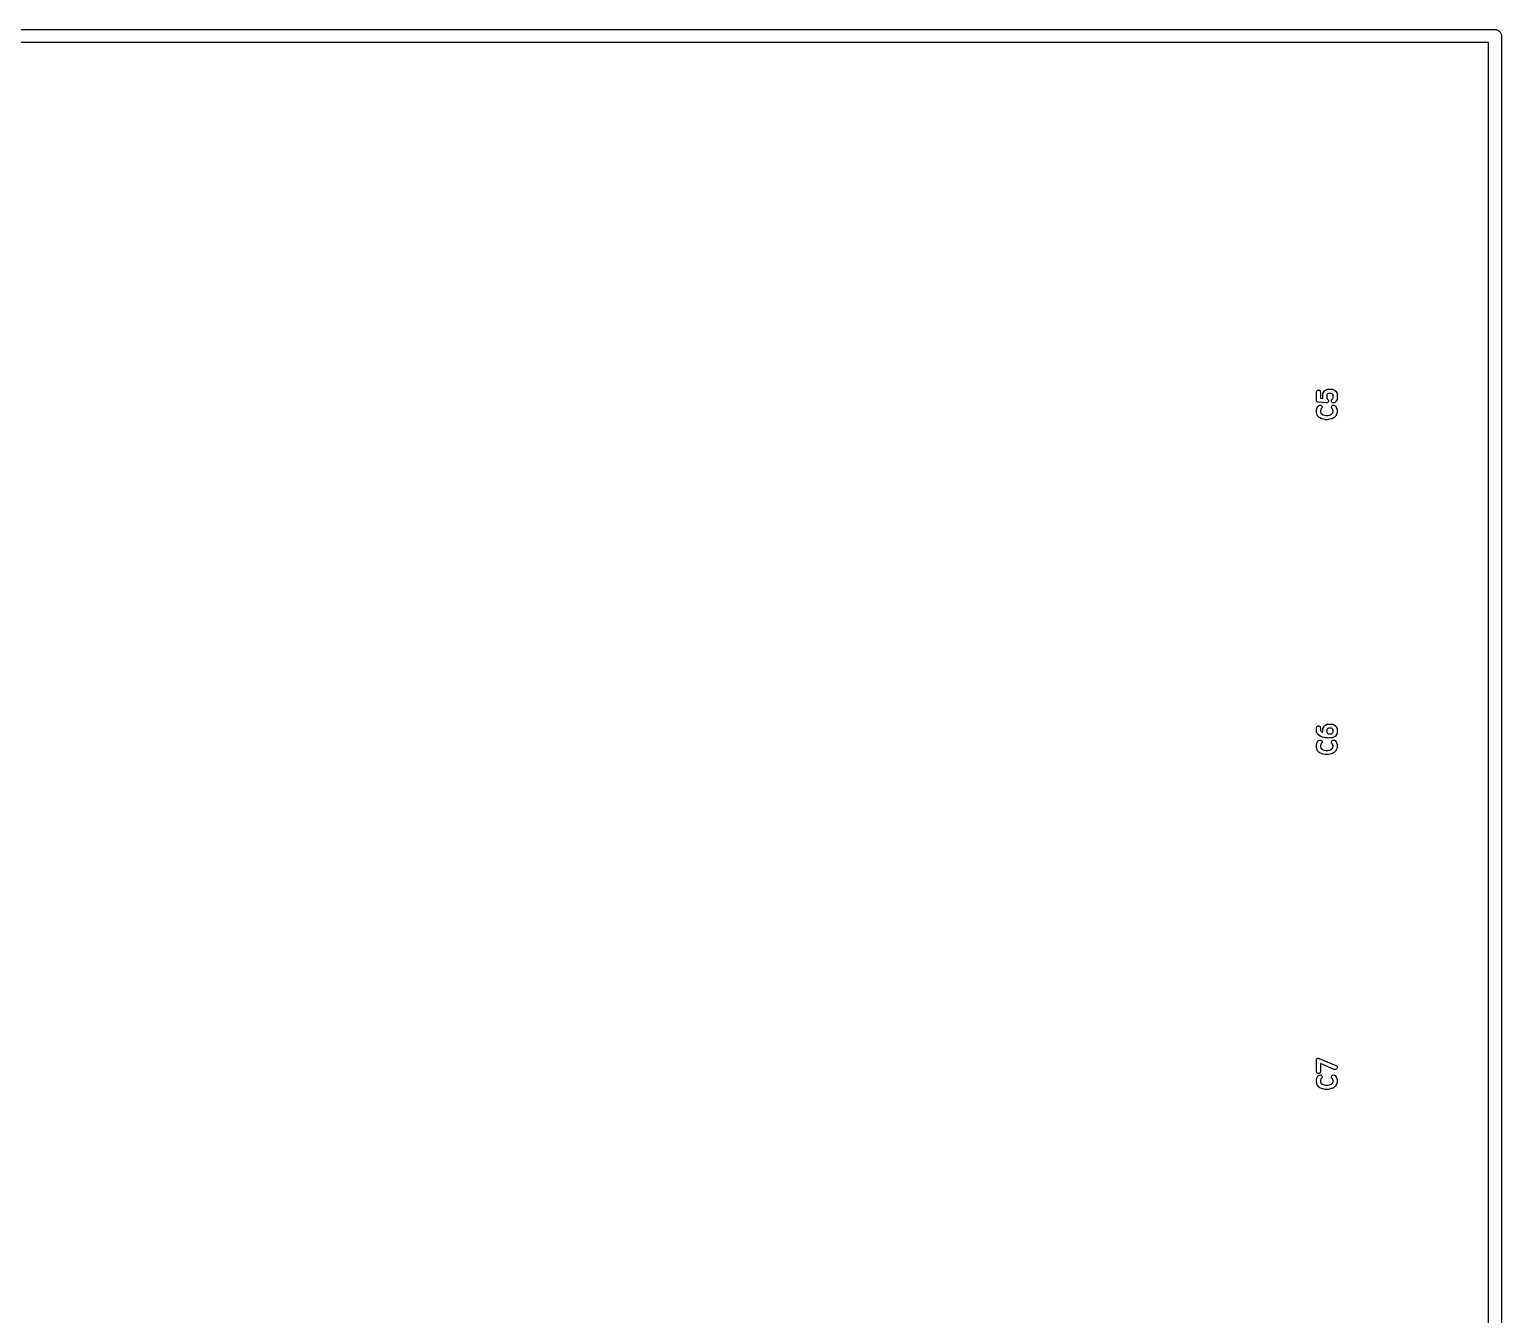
# Model space of a CAD drawing. Extents: x 93.8 to 153.2, y -121.7 to -73.6.
# Drawn here: x 119.06 to 130.22, y -111.93 to -102.19 of the extents above; entities that cross this region are included whole.
import ezdxf

# ---------------------------------------------------------------- set-up
doc = ezdxf.new("R2010")
doc.units = 0
doc.header["$MEASUREMENT"] = 0
doc.layers.add('BLACK', color=7, linetype='CONTINUOUS')

msp = doc.modelspace()

# ---------------------------------------------------------------- linework, layer by layer
at = {"layer": 'Black'}
for p, q in [((102.87, -102.185), (130.175, -102.185)), ((130.125, -102.285), (102.92, -102.285)), ((130.125, -115.57), (130.125, -102.285)), ((130.175, -102.185), (130.179, -102.186)), ((130.179, -102.186), (130.184, -102.186)), ((130.184, -102.186), (130.188, -102.187)), ((130.188, -102.187), (130.192, -102.188)), ((130.192, -102.188), (130.196, -102.19)), ((130.196, -102.19), (130.2, -102.192)), ((130.2, -102.192), (130.203, -102.195)), ((130.203, -102.195), (130.207, -102.197)), ((130.207, -102.197), (130.21, -102.2)), ((130.21, -102.2), (130.213, -102.203)), ((130.213, -102.203), (130.215, -102.207)), ((130.215, -102.207), (130.218, -102.21)), ((130.218, -102.21), (130.22, -102.214)), ((130.22, -102.214), (130.222, -102.218)), ((130.222, -102.218), (130.223, -102.222)), ((130.223, -102.222), (130.224, -102.226)), ((130.224, -102.226), (130.224, -102.231)), ((130.224, -102.231), (130.225, -102.235)), ((130.225, -102.235), (130.225, -115.57)), ((128.82, -104.935), (128.821, -104.93)), ((128.82, -104.996), (128.82, -104.935)), ((128.821, -104.93), (128.823, -104.925)), ((128.823, -104.925), (128.828, -104.922)), ((128.828, -104.922), (128.833, -104.92)), ((128.833, -104.92), (128.838, -104.92)), ((128.838, -104.92), (128.843, -104.922)), ((128.843, -104.922), (128.848, -104.925)), ((128.848, -104.925), (128.85, -104.93)), ((128.85, -104.93), (128.851, -104.935)), ((128.851, -104.935), (128.851, -104.981)), ((128.868, -104.952), (128.869, -104.95)), ((128.868, -104.953), (128.868, -104.952)), ((128.868, -104.983), (128.868, -104.953)), ((128.868, -104.953), (128.868, -104.953)), ((128.869, -104.947), (128.87, -104.946)), ((128.869, -104.948), (128.869, -104.947)), ((128.869, -104.95), (128.869, -104.948)), ((128.87, -104.946), (128.876, -104.934)), ((128.876, -104.934), (128.877, -104.932)), ((128.877, -104.932), (128.879, -104.93)), ((128.879, -104.93), (128.885, -104.924)), ((128.885, -104.924), (128.887, -104.923)), ((128.887, -104.923), (128.889, -104.921)), ((128.889, -104.921), (128.901, -104.915)), ((128.903, -104.951), (128.9, -104.957)), ((128.9, -104.957), (128.9, -104.98)), ((128.901, -104.915), (128.902, -104.915)), ((128.902, -104.915), (128.903, -104.914)), ((128.903, -104.914), (128.904, -104.914)), ((128.905, -104.948), (128.903, -104.951)), ((128.904, -104.914), (128.906, -104.913)), ((128.912, -104.945), (128.905, -104.948)), ((128.906, -104.913), (128.907, -104.913)), ((128.907, -104.913), (128.908, -104.913)), ((128.908, -104.913), (128.938, -104.913)), ((128.935, -104.945), (128.912, -104.945)), ((128.941, -104.948), (128.935, -104.945)), ((128.938, -104.913), (128.939, -104.913)), ((128.939, -104.913), (128.94, -104.913)), ((128.94, -104.913), (128.942, -104.914)), ((128.943, -104.951), (128.941, -104.948)), ((128.942, -104.914), (128.944, -104.914)), ((128.947, -104.957), (128.943, -104.951)), ((128.944, -104.914), (128.944, -104.915)), ((128.944, -104.915), (128.945, -104.915)), ((128.945, -104.915), (128.957, -104.921)), ((128.947, -104.98), (128.947, -104.957)), ((128.957, -104.921), (128.96, -104.923)), ((128.96, -104.923), (128.962, -104.924)), ((128.962, -104.924), (128.968, -104.93)), ((128.968, -104.93), (128.969, -104.932)), ((128.969, -104.932), (128.971, -104.934)), ((128.971, -104.934), (128.977, -104.946)), ((128.977, -104.946), (128.977, -104.947)), ((128.977, -104.947), (128.977, -104.948)), ((128.977, -104.948), (128.978, -104.95)), ((128.978, -104.95), (128.978, -104.952)), ((128.978, -104.952), (128.978, -104.953)), ((128.978, -104.953), (128.978, -104.953)), ((128.978, -104.953), (128.978, -104.984)), ((128.82, -104.997), (128.82, -104.996)), ((128.82, -104.996), (128.82, -104.996)), ((128.82, -104.999), (128.82, -104.997)), ((128.821, -105.001), (128.82, -104.999)), ((128.82, -105.069), (128.826, -105.051)), ((128.82, -105.072), (128.82, -105.069)), ((128.82, -105.074), (128.82, -105.072)), ((128.82, -105.086), (128.82, -105.074)), ((128.821, -105.002), (128.821, -105.001)), ((128.822, -105.004), (128.821, -105.002)), ((128.821, -105.002), (128.821, -105.002)), ((128.823, -105.006), (128.822, -105.004)), ((128.824, -105.006), (128.823, -105.006)), ((128.824, -105.007), (128.824, -105.006)), ((128.826, -105.008), (128.824, -105.007)), ((128.828, -105.009), (128.826, -105.008)), ((128.826, -105.051), (128.827, -105.05)), ((128.827, -105.05), (128.828, -105.048)), ((128.827, -105.05), (128.827, -105.05)), ((128.828, -105.01), (128.828, -105.009)), ((128.829, -105.01), (128.828, -105.01)), ((128.828, -105.048), (128.829, -105.046)), ((128.831, -105.011), (128.829, -105.01)), ((128.829, -105.046), (128.83, -105.046)), ((128.83, -105.045), (128.836, -105.039)), ((128.83, -105.046), (128.83, -105.045)), ((128.833, -105.011), (128.831, -105.011)), ((128.834, -105.012), (128.833, -105.011)), ((128.833, -105.011), (128.833, -105.011)), ((128.894, -105.018), (128.834, -105.012)), ((128.836, -105.039), (128.841, -105.036)), ((128.841, -105.036), (128.846, -105.034)), ((128.846, -105.034), (128.852, -105.035)), ((128.851, -104.981), (128.868, -104.983)), ((128.855, -105.065), (128.851, -105.077)), ((128.851, -105.077), (128.851, -105.084)), ((128.852, -105.035), (128.857, -105.037)), ((128.859, -105.061), (128.855, -105.065)), ((128.857, -105.037), (128.861, -105.041)), ((128.862, -105.057), (128.859, -105.061)), ((128.861, -105.041), (128.863, -105.046)), ((128.863, -105.052), (128.862, -105.057)), ((128.863, -105.046), (128.863, -105.052)), ((128.895, -105.018), (128.894, -105.018)), ((128.894, -105.018), (128.894, -105.018)), ((128.897, -105.017), (128.895, -105.018)), ((128.9, -105.017), (128.897, -105.017)), ((128.9, -104.98), (128.903, -104.986)), ((128.902, -105.016), (128.9, -105.017)), ((128.9, -105.017), (128.9, -105.017)), ((128.9, -105.017), (128.9, -105.017)), ((128.905, -105.015), (128.902, -105.016)), ((128.903, -104.986), (128.907, -104.991)), ((128.907, -105.013), (128.905, -105.015)), ((128.905, -105.015), (128.905, -105.015)), ((128.905, -105.015), (128.905, -105.015)), ((128.907, -104.991), (128.907, -104.991)), ((128.907, -104.991), (128.907, -104.991)), ((128.907, -104.991), (128.909, -104.993)), ((128.909, -105.011), (128.907, -105.013)), ((128.909, -104.993), (128.91, -104.995)), ((128.91, -105.009), (128.909, -105.011)), ((128.909, -105.011), (128.909, -105.011)), ((128.909, -105.011), (128.909, -105.011)), ((128.91, -104.995), (128.91, -104.995)), ((128.91, -104.995), (128.91, -104.995)), ((128.91, -104.995), (128.911, -104.998)), ((128.911, -105.006), (128.91, -105.009)), ((128.911, -104.998), (128.912, -105)), ((128.912, -105.001), (128.911, -105.003)), ((128.911, -105.003), (128.911, -105.006)), ((128.911, -105.006), (128.911, -105.006)), ((128.911, -105.006), (128.911, -105.006)), ((128.912, -105), (128.912, -105)), ((128.912, -105), (128.912, -105.001)), ((128.935, -105), (128.936, -104.995)), ((128.935, -105.006), (128.935, -105)), ((128.937, -105.011), (128.935, -105.006)), ((128.935, -105.046), (128.937, -105.041)), ((128.935, -105.052), (128.935, -105.046)), ((128.936, -105.057), (128.935, -105.052)), ((128.936, -104.995), (128.939, -104.991)), ((128.939, -105.061), (128.936, -105.057)), ((128.941, -105.015), (128.937, -105.011)), ((128.937, -105.041), (128.941, -105.037)), ((128.939, -104.991), (128.943, -104.986)), ((128.943, -105.065), (128.939, -105.061)), ((128.946, -105.017), (128.941, -105.015)), ((128.941, -105.037), (128.946, -105.035)), ((128.943, -104.986), (128.947, -104.98)), ((128.947, -105.077), (128.943, -105.065)), ((128.952, -105.018), (128.946, -105.017)), ((128.946, -105.035), (128.952, -105.034)), ((128.947, -105.084), (128.947, -105.077)), ((128.957, -105.016), (128.952, -105.018)), ((128.952, -105.034), (128.957, -105.036)), ((128.962, -105.013), (128.957, -105.016)), ((128.957, -105.036), (128.962, -105.039)), ((128.968, -105.007), (128.962, -105.013)), ((128.962, -105.039), (128.968, -105.045)), ((128.969, -105.005), (128.968, -105.007)), ((128.968, -105.045), (128.968, -105.046)), ((128.968, -105.046), (128.969, -105.046)), ((128.971, -105.003), (128.969, -105.005)), ((128.969, -105.046), (128.97, -105.048)), ((128.97, -105.048), (128.971, -105.05)), ((128.977, -104.991), (128.971, -105.003)), ((128.971, -105.05), (128.971, -105.05)), ((128.971, -105.05), (128.971, -105.051)), ((128.971, -105.051), (128.978, -105.069)), ((128.978, -104.987), (128.977, -104.989)), ((128.977, -104.989), (128.977, -104.99)), ((128.977, -104.99), (128.977, -104.991)), ((128.978, -104.984), (128.978, -104.985)), ((128.978, -104.985), (128.978, -104.985)), ((128.978, -104.985), (128.978, -104.987)), ((128.978, -105.069), (128.978, -105.072)), ((128.978, -105.072), (128.978, -105.074)), ((128.978, -105.074), (128.978, -105.086)), ((128.82, -105.089), (128.82, -105.086)), ((128.82, -105.091), (128.82, -105.089)), ((128.826, -105.11), (128.82, -105.091)), ((128.827, -105.11), (128.826, -105.11)), ((128.827, -105.111), (128.827, -105.11)), ((128.828, -105.113), (128.827, -105.111)), ((128.829, -105.114), (128.828, -105.113)), ((128.83, -105.115), (128.829, -105.114)), ((128.83, -105.116), (128.83, -105.115)), ((128.842, -105.128), (128.83, -105.116)), ((128.844, -105.129), (128.842, -105.128)), ((128.846, -105.131), (128.844, -105.129)), ((128.859, -105.137), (128.846, -105.131)), ((128.851, -105.084), (128.855, -105.096)), ((128.855, -105.096), (128.863, -105.104)), ((128.86, -105.137), (128.859, -105.137)), ((128.862, -105.138), (128.86, -105.137)), ((128.886, -105.144), (128.862, -105.138)), ((128.863, -105.104), (128.871, -105.108)), ((128.871, -105.108), (128.892, -105.113)), ((128.888, -105.144), (128.886, -105.144)), ((128.89, -105.145), (128.888, -105.144)), ((128.908, -105.145), (128.89, -105.145)), ((128.892, -105.113), (128.906, -105.113)), ((128.906, -105.113), (128.927, -105.108)), ((128.91, -105.144), (128.908, -105.145)), ((128.912, -105.144), (128.91, -105.144)), ((128.936, -105.138), (128.912, -105.144)), ((128.927, -105.108), (128.935, -105.104)), ((128.935, -105.104), (128.943, -105.096)), ((128.938, -105.137), (128.936, -105.138)), ((128.939, -105.137), (128.938, -105.137)), ((128.951, -105.131), (128.939, -105.137)), ((128.943, -105.096), (128.947, -105.084)), ((128.953, -105.129), (128.951, -105.131)), ((128.956, -105.128), (128.953, -105.129)), ((128.968, -105.116), (128.956, -105.128)), ((128.969, -105.114), (128.968, -105.115)), ((128.968, -105.115), (128.968, -105.116)), ((128.97, -105.113), (128.969, -105.114)), ((128.971, -105.111), (128.97, -105.113)), ((128.978, -105.091), (128.971, -105.11)), ((128.971, -105.11), (128.971, -105.11)), ((128.971, -105.11), (128.971, -105.111)), ((128.978, -105.086), (128.978, -105.089)), ((128.978, -105.089), (128.978, -105.091)), ((128.82, -107.481), (128.821, -107.476)), ((128.82, -107.505), (128.82, -107.481)), ((128.82, -107.506), (128.82, -107.505)), ((128.82, -107.507), (128.82, -107.506)), ((128.82, -107.509), (128.82, -107.507)), ((128.821, -107.511), (128.82, -107.509)), ((128.821, -107.476), (128.823, -107.471)), ((128.821, -107.512), (128.821, -107.511)), ((128.821, -107.513), (128.821, -107.512)), ((128.827, -107.525), (128.821, -107.513)), ((128.823, -107.471), (128.828, -107.468)), ((128.829, -107.527), (128.827, -107.525)), ((128.828, -107.468), (128.833, -107.466)), ((128.83, -107.529), (128.829, -107.527)), ((128.836, -107.535), (128.83, -107.529)), ((128.833, -107.466), (128.838, -107.466)), ((128.838, -107.536), (128.836, -107.535)), ((128.838, -107.466), (128.843, -107.468)), ((128.839, -107.537), (128.838, -107.536)), ((128.857, -107.549), (128.839, -107.537)), ((128.843, -107.468), (128.848, -107.471)), ((128.848, -107.471), (128.85, -107.476)), ((128.85, -107.476), (128.851, -107.481)), ((128.851, -107.481), (128.851, -107.502)), ((128.851, -107.502), (128.855, -107.508)), ((128.855, -107.508), (128.858, -107.511)), ((128.858, -107.511), (128.868, -107.518)), ((128.868, -107.492), (128.869, -107.49)), ((128.868, -107.493), (128.868, -107.492)), ((128.868, -107.518), (128.868, -107.493)), ((128.868, -107.493), (128.868, -107.493)), ((128.868, -107.518), (128.868, -107.518)), ((128.869, -107.487), (128.87, -107.486)), ((128.869, -107.488), (128.869, -107.487)), ((128.869, -107.49), (128.869, -107.488)), ((128.87, -107.486), (128.876, -107.474)), ((128.876, -107.474), (128.877, -107.472)), ((128.877, -107.472), (128.879, -107.47)), ((128.879, -107.47), (128.885, -107.464)), ((128.885, -107.464), (128.887, -107.463)), ((128.887, -107.463), (128.889, -107.461)), ((128.889, -107.461), (128.901, -107.455)), ((128.903, -107.491), (128.9, -107.497)), ((128.9, -107.497), (128.9, -107.514)), ((128.9, -107.514), (128.903, -107.52)), ((128.901, -107.455), (128.902, -107.455)), ((128.902, -107.455), (128.903, -107.454)), ((128.903, -107.454), (128.904, -107.454)), ((128.905, -107.488), (128.903, -107.491)), ((128.903, -107.52), (128.905, -107.523)), ((128.904, -107.454), (128.906, -107.453)), ((128.912, -107.485), (128.905, -107.488)), ((128.905, -107.523), (128.912, -107.526)), ((128.906, -107.453), (128.907, -107.453)), ((128.907, -107.453), (128.908, -107.453)), ((128.908, -107.453), (128.938, -107.453)), ((128.935, -107.485), (128.912, -107.485)), ((128.912, -107.526), (128.935, -107.526)), ((128.941, -107.488), (128.935, -107.485)), ((128.935, -107.526), (128.941, -107.523)), ((128.938, -107.453), (128.939, -107.453)), ((128.939, -107.453), (128.94, -107.453)), ((128.94, -107.453), (128.942, -107.454)), ((128.943, -107.491), (128.941, -107.488)), ((128.941, -107.523), (128.943, -107.52)), ((128.942, -107.454), (128.944, -107.454)), ((128.947, -107.497), (128.943, -107.491)), ((128.943, -107.52), (128.947, -107.514)), ((128.944, -107.454), (128.944, -107.455)), ((128.944, -107.455), (128.945, -107.455)), ((128.945, -107.455), (128.957, -107.461)), ((128.947, -107.514), (128.947, -107.497)), ((128.957, -107.461), (128.96, -107.463)), ((128.96, -107.463), (128.962, -107.464)), ((128.962, -107.464), (128.968, -107.47)), ((128.968, -107.47), (128.969, -107.472)), ((128.969, -107.472), (128.971, -107.474)), ((128.971, -107.537), (128.969, -107.539)), ((128.971, -107.474), (128.977, -107.486)), ((128.977, -107.525), (128.971, -107.537)), ((128.977, -107.486), (128.977, -107.487)), ((128.977, -107.487), (128.977, -107.488)), ((128.977, -107.488), (128.978, -107.49)), ((128.978, -107.521), (128.977, -107.523)), ((128.977, -107.523), (128.977, -107.524)), ((128.977, -107.524), (128.977, -107.525)), ((128.978, -107.49), (128.978, -107.492)), ((128.978, -107.492), (128.978, -107.493)), ((128.978, -107.493), (128.978, -107.493)), ((128.978, -107.493), (128.978, -107.518)), ((128.978, -107.518), (128.978, -107.518)), ((128.978, -107.518), (128.978, -107.519)), ((128.978, -107.519), (128.978, -107.521)), ((128.82, -107.609), (128.826, -107.591)), ((128.82, -107.612), (128.82, -107.609)), ((128.82, -107.614), (128.82, -107.612)), ((128.82, -107.626), (128.82, -107.614)), ((128.82, -107.629), (128.82, -107.626)), ((128.82, -107.631), (128.82, -107.629)), ((128.826, -107.65), (128.82, -107.631)), ((128.826, -107.591), (128.827, -107.59)), ((128.827, -107.59), (128.828, -107.588)), ((128.827, -107.59), (128.827, -107.59)), ((128.828, -107.588), (128.829, -107.586)), ((128.829, -107.586), (128.83, -107.586)), ((128.83, -107.585), (128.836, -107.579)), ((128.83, -107.586), (128.83, -107.585)), ((128.836, -107.579), (128.841, -107.576)), ((128.841, -107.576), (128.846, -107.574)), ((128.846, -107.574), (128.852, -107.575)), ((128.855, -107.605), (128.851, -107.617)), ((128.851, -107.617), (128.851, -107.624)), ((128.851, -107.624), (128.855, -107.636)), ((128.852, -107.575), (128.857, -107.577)), ((128.859, -107.601), (128.855, -107.605)), ((128.855, -107.636), (128.863, -107.644)), ((128.859, -107.55), (128.857, -107.549)), ((128.857, -107.549), (128.857, -107.549)), ((128.857, -107.549), (128.857, -107.549)), ((128.857, -107.549), (128.857, -107.549)), ((128.857, -107.577), (128.861, -107.581)), ((128.862, -107.551), (128.859, -107.55)), ((128.862, -107.597), (128.859, -107.601)), ((128.861, -107.581), (128.863, -107.586)), ((128.886, -107.557), (128.862, -107.551)), ((128.863, -107.592), (128.862, -107.597)), ((128.863, -107.586), (128.863, -107.592)), ((128.863, -107.644), (128.871, -107.648)), ((128.871, -107.648), (128.892, -107.653)), ((128.888, -107.557), (128.886, -107.557)), ((128.89, -107.558), (128.888, -107.557)), ((128.938, -107.558), (128.89, -107.558)), ((128.906, -107.653), (128.927, -107.648)), ((128.927, -107.648), (128.935, -107.644)), ((128.935, -107.586), (128.937, -107.581)), ((128.935, -107.592), (128.935, -107.586)), ((128.936, -107.597), (128.935, -107.592)), ((128.935, -107.644), (128.943, -107.636)), ((128.939, -107.601), (128.936, -107.597)), ((128.937, -107.581), (128.941, -107.577)), ((128.939, -107.558), (128.938, -107.558)), ((128.94, -107.558), (128.939, -107.558)), ((128.943, -107.605), (128.939, -107.601)), ((128.942, -107.557), (128.94, -107.558)), ((128.941, -107.577), (128.946, -107.575)), ((128.944, -107.557), (128.942, -107.557)), ((128.947, -107.617), (128.943, -107.605)), ((128.943, -107.636), (128.947, -107.624)), ((128.945, -107.556), (128.944, -107.556)), ((128.944, -107.556), (128.944, -107.557)), ((128.957, -107.55), (128.945, -107.556)), ((128.946, -107.575), (128.952, -107.574)), ((128.947, -107.624), (128.947, -107.617)), ((128.952, -107.574), (128.957, -107.576)), ((128.96, -107.548), (128.957, -107.55)), ((128.957, -107.576), (128.962, -107.579)), ((128.962, -107.547), (128.96, -107.548)), ((128.968, -107.541), (128.962, -107.547)), ((128.962, -107.579), (128.968, -107.585)), ((128.969, -107.539), (128.968, -107.541)), ((128.968, -107.585), (128.968, -107.586)), ((128.968, -107.586), (128.969, -107.586)), ((128.969, -107.586), (128.97, -107.588)), ((128.97, -107.588), (128.971, -107.59)), ((128.971, -107.59), (128.971, -107.59)), ((128.971, -107.59), (128.971, -107.591)), ((128.971, -107.591), (128.978, -107.609)), ((128.978, -107.631), (128.971, -107.65)), ((128.978, -107.609), (128.978, -107.612)), ((128.978, -107.612), (128.978, -107.614)), ((128.978, -107.614), (128.978, -107.626)), ((128.978, -107.626), (128.978, -107.629)), ((128.978, -107.629), (128.978, -107.631)), ((128.827, -107.65), (128.826, -107.65)), ((128.827, -107.651), (128.827, -107.65)), ((128.828, -107.653), (128.827, -107.651)), ((128.829, -107.654), (128.828, -107.653)), ((128.83, -107.655), (128.829, -107.654)), ((128.83, -107.656), (128.83, -107.655)), ((128.842, -107.668), (128.83, -107.656)), ((128.844, -107.669), (128.842, -107.668)), ((128.846, -107.671), (128.844, -107.669)), ((128.859, -107.677), (128.846, -107.671)), ((128.86, -107.677), (128.859, -107.677)), ((128.862, -107.678), (128.86, -107.677)), ((128.886, -107.684), (128.862, -107.678)), ((128.888, -107.684), (128.886, -107.684)), ((128.89, -107.685), (128.888, -107.684)), ((128.908, -107.685), (128.89, -107.685)), ((128.892, -107.653), (128.906, -107.653)), ((128.91, -107.684), (128.908, -107.685)), ((128.912, -107.684), (128.91, -107.684)), ((128.936, -107.678), (128.912, -107.684)), ((128.938, -107.677), (128.936, -107.678)), ((128.939, -107.677), (128.938, -107.677)), ((128.951, -107.671), (128.939, -107.677)), ((128.953, -107.669), (128.951, -107.671)), ((128.956, -107.668), (128.953, -107.669)), ((128.968, -107.656), (128.956, -107.668)), ((128.969, -107.654), (128.968, -107.655)), ((128.968, -107.655), (128.968, -107.656)), ((128.97, -107.653), (128.969, -107.654)), ((128.971, -107.651), (128.97, -107.653)), ((128.971, -107.65), (128.971, -107.65)), ((128.971, -107.65), (128.971, -107.651)), ((128.821, -109.996), (128.822, -109.994)), ((128.822, -109.994), (128.823, -109.994)), ((128.823, -109.993), (128.825, -109.992)), ((128.823, -109.994), (128.823, -109.993)), ((128.825, -109.992), (128.826, -109.99)), ((128.826, -109.99), (128.827, -109.99)), ((128.827, -109.99), (128.828, -109.989)), ((128.828, -109.989), (128.829, -109.989)), ((128.829, -109.989), (128.831, -109.988)), ((128.831, -109.988), (128.832, -109.988)), ((128.832, -109.988), (128.833, -109.988)), ((128.833, -109.988), (128.835, -109.988)), ((128.835, -109.988), (128.836, -109.987)), ((128.836, -109.987), (128.837, -109.988)), ((128.837, -109.988), (128.838, -109.988)), ((128.838, -109.988), (128.84, -109.988)), ((128.84, -109.988), (128.842, -109.989)), ((128.842, -109.989), (128.969, -110.043)), ((128.82, -109.999), (128.821, -109.998)), ((128.82, -110), (128.82, -109.999)), ((128.82, -110.001), (128.82, -110)), ((128.82, -110.003), (128.82, -110.001)), ((128.82, -110.088), (128.82, -110.003)), ((128.821, -110.093), (128.82, -110.088)), ((128.821, -109.998), (128.821, -109.996)), ((128.823, -110.098), (128.821, -110.093)), ((128.828, -110.102), (128.823, -110.098)), ((128.833, -110.103), (128.828, -110.102)), ((128.838, -110.103), (128.833, -110.103)), ((128.843, -110.102), (128.838, -110.103)), ((128.848, -110.098), (128.843, -110.102)), ((128.85, -110.093), (128.848, -110.098)), ((128.851, -110.088), (128.85, -110.093)), ((128.956, -110.072), (128.851, -110.027)), ((128.851, -110.027), (128.851, -110.088)), ((128.962, -110.073), (128.956, -110.072)), ((128.967, -110.073), (128.962, -110.073)), ((128.972, -110.07), (128.967, -110.073)), ((128.969, -110.043), (128.973, -110.046)), ((128.976, -110.066), (128.972, -110.07)), ((128.973, -110.046), (128.977, -110.05)), ((128.978, -110.061), (128.976, -110.066)), ((128.977, -110.05), (128.978, -110.056)), ((128.978, -110.056), (128.978, -110.061)), ((128.82, -110.149), (128.826, -110.131)), ((128.82, -110.152), (128.82, -110.149)), ((128.82, -110.154), (128.82, -110.152)), ((128.82, -110.166), (128.82, -110.154)), ((128.82, -110.169), (128.82, -110.166)), ((128.82, -110.171), (128.82, -110.169)), ((128.826, -110.19), (128.82, -110.171)), ((128.826, -110.131), (128.827, -110.13)), ((128.827, -110.19), (128.826, -110.19)), ((128.827, -110.13), (128.828, -110.128)), ((128.827, -110.13), (128.827, -110.13)), ((128.827, -110.191), (128.827, -110.19)), ((128.828, -110.193), (128.827, -110.191)), ((128.828, -110.128), (128.829, -110.126)), ((128.829, -110.194), (128.828, -110.193)), ((128.829, -110.126), (128.83, -110.126)), ((128.83, -110.195), (128.829, -110.194)), ((128.83, -110.125), (128.836, -110.119)), ((128.83, -110.126), (128.83, -110.125)), ((128.83, -110.196), (128.83, -110.195)), ((128.842, -110.208), (128.83, -110.196)), ((128.836, -110.119), (128.841, -110.116)), ((128.841, -110.116), (128.846, -110.114)), ((128.844, -110.209), (128.842, -110.208)), ((128.846, -110.211), (128.844, -110.209)), ((128.846, -110.114), (128.852, -110.115)), ((128.859, -110.217), (128.846, -110.211)), ((128.855, -110.145), (128.851, -110.157)), ((128.851, -110.157), (128.851, -110.164)), ((128.851, -110.164), (128.855, -110.176)), ((128.852, -110.115), (128.857, -110.117)), ((128.859, -110.141), (128.855, -110.145)), ((128.855, -110.176), (128.863, -110.184)), ((128.857, -110.117), (128.861, -110.121)), ((128.862, -110.137), (128.859, -110.141)), ((128.86, -110.217), (128.859, -110.217)), ((128.862, -110.218), (128.86, -110.217)), ((128.861, -110.121), (128.863, -110.126)), ((128.863, -110.132), (128.862, -110.137)), ((128.886, -110.224), (128.862, -110.218)), ((128.863, -110.126), (128.863, -110.132)), ((128.863, -110.184), (128.871, -110.188)), ((128.871, -110.188), (128.892, -110.193)), ((128.892, -110.193), (128.906, -110.193)), ((128.906, -110.193), (128.927, -110.188)), ((128.936, -110.218), (128.912, -110.224)), ((128.927, -110.188), (128.935, -110.184)), ((128.935, -110.126), (128.937, -110.121)), ((128.935, -110.132), (128.935, -110.126)), ((128.936, -110.137), (128.935, -110.132)), ((128.935, -110.184), (128.943, -110.176)), ((128.939, -110.141), (128.936, -110.137)), ((128.938, -110.217), (128.936, -110.218)), ((128.937, -110.121), (128.941, -110.117)), ((128.939, -110.217), (128.938, -110.217)), ((128.943, -110.145), (128.939, -110.141)), ((128.951, -110.211), (128.939, -110.217)), ((128.941, -110.117), (128.946, -110.115)), ((128.947, -110.157), (128.943, -110.145)), ((128.943, -110.176), (128.947, -110.164)), ((128.946, -110.115), (128.952, -110.114)), ((128.947, -110.164), (128.947, -110.157)), ((128.953, -110.209), (128.951, -110.211)), ((128.952, -110.114), (128.957, -110.116)), ((128.956, -110.208), (128.953, -110.209)), ((128.968, -110.196), (128.956, -110.208)), ((128.957, -110.116), (128.962, -110.119)), ((128.962, -110.119), (128.968, -110.125)), ((128.968, -110.125), (128.968, -110.126)), ((128.968, -110.126), (128.969, -110.126)), ((128.969, -110.194), (128.968, -110.195)), ((128.968, -110.195), (128.968, -110.196)), ((128.969, -110.126), (128.97, -110.128)), ((128.97, -110.193), (128.969, -110.194)), ((128.97, -110.128), (128.971, -110.13)), ((128.971, -110.191), (128.97, -110.193)), ((128.971, -110.13), (128.971, -110.13)), ((128.971, -110.13), (128.971, -110.131)), ((128.971, -110.131), (128.978, -110.149)), ((128.978, -110.171), (128.971, -110.19)), ((128.971, -110.19), (128.971, -110.19)), ((128.971, -110.19), (128.971, -110.191)), ((128.978, -110.149), (128.978, -110.152)), ((128.978, -110.152), (128.978, -110.154)), ((128.978, -110.154), (128.978, -110.166)), ((128.978, -110.166), (128.978, -110.169)), ((128.978, -110.169), (128.978, -110.171)), ((128.888, -110.224), (128.886, -110.224)), ((128.89, -110.225), (128.888, -110.224)), ((128.908, -110.225), (128.89, -110.225)), ((128.91, -110.224), (128.908, -110.225)), ((128.912, -110.224), (128.91, -110.224))]:
    msp.add_line(p, q, dxfattribs=at)

doc.saveas('drawing.dxf')
